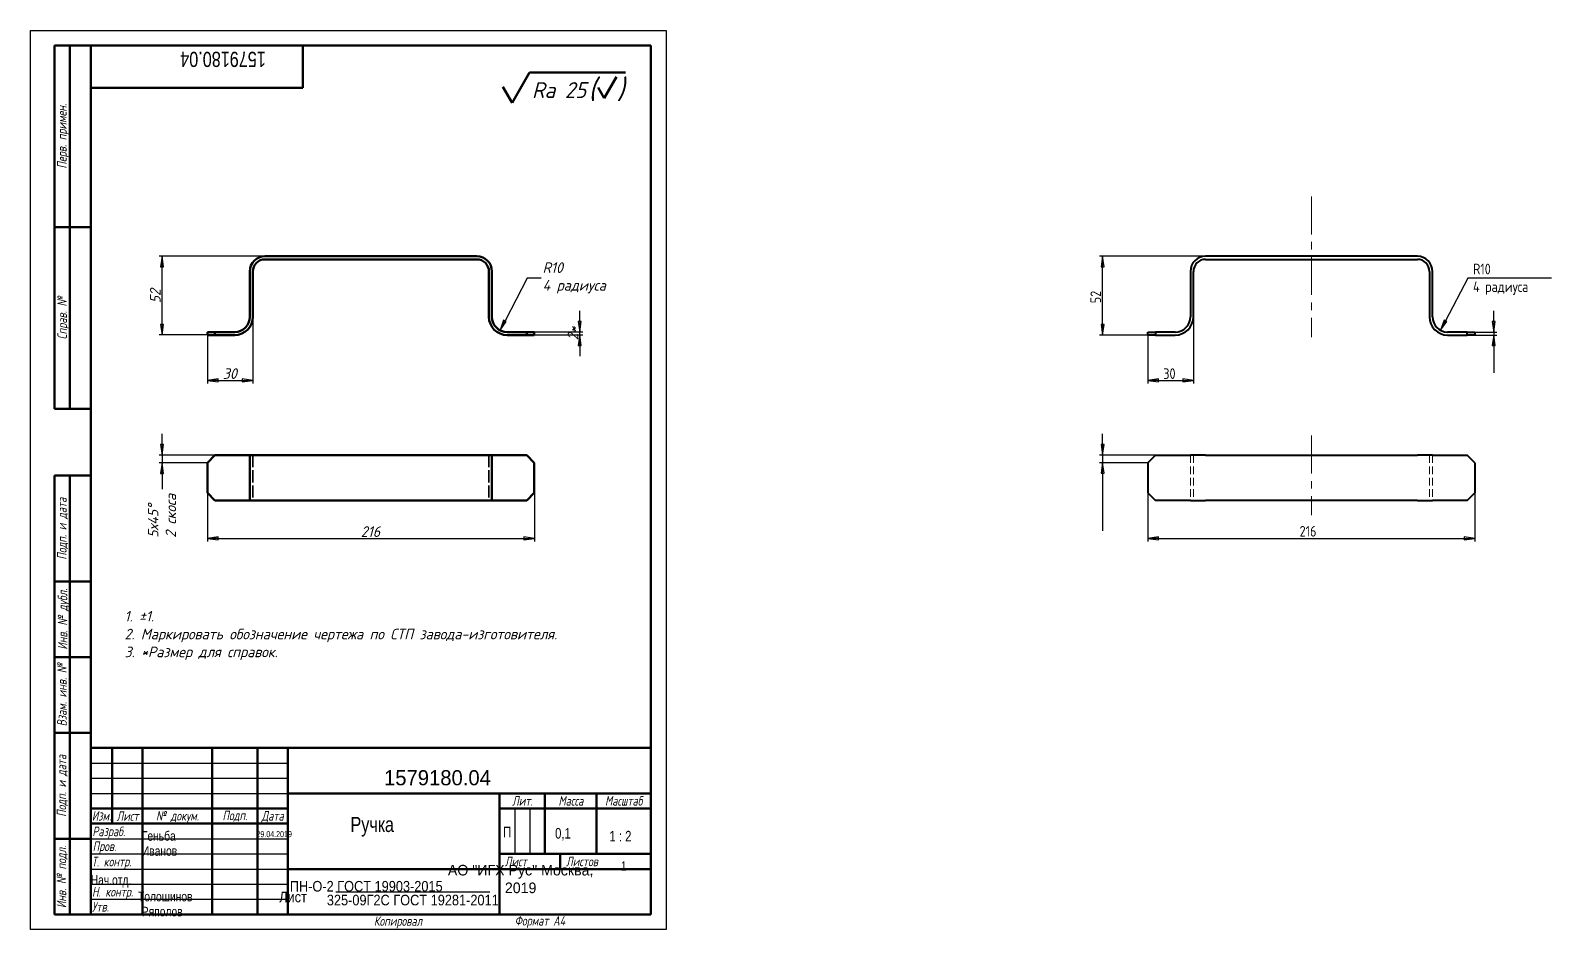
# Model space of a CAD drawing. Header units: millimetres. Extents: x 0 to 1005, y 0 to 594.
import ezdxf
from ezdxf.enums import TextEntityAlignment as Align

# ---------------------------------------------------------------- set-up
doc = ezdxf.new("R2018")
doc.units = ezdxf.units.MM
doc.header["$LTSCALE"] = 2
for name, pattern in [('CENTER', [2, 1.25, -0.25, 0.25, -0.25]), ('DASHED', [0.2067, 0.1654, -0.0413]), ('HIDDEN', [0.375, 0.25, -0.125])]:
    doc.linetypes.add(name, pattern=pattern)
for name, color, linetype, lineweight in [('Cen', 5, 'CENTER', 18), ('Cont', 6, 'Continuous', 40), ('Hide', 2, 'HIDDEN', 18), ('Видимый контур (ГОСТ)', 7, 'Continuous', 50), ('Заголовок (ГОСТ)', 7, 'Continuous', 50), ('Кромка (ГОСТ)', 7, 'Continuous', 50), ('Невидимый контур (ГОСТ)', 7, 'DASHED', 35), ('Обозначение (ГОСТ)', 7, 'Continuous', 25), ('Размер (ГОСТ)', 7, 'Continuous', 25), ('Эскизная геометрия (ГОСТ)', 7, 'Continuous', 50)]:
    doc.layers.add(name, color=color, linetype=linetype, lineweight=lineweight)
doc.styles.add('Style1', font='romans.shx', dxfattribs={"width": 0.8})
doc.styles.add('Альтернативный текст (ГОСТ)', font='', dxfattribs={"width": 0.8})
doc.styles.add('Обычный текст (ГОСТ)', font='GOST Common Italic.ttf')
doc.styles.add('Стиль текста110', font='GOST Common Italic.ttf', dxfattribs={"width": 0.8})
doc.styles.add('Стиль текста112', font='GOST Common Italic.ttf', dxfattribs={"width": 0.8})
doc.styles.add('Стиль текста120', font='GOST Common Italic.ttf', dxfattribs={"width": 0.9})
doc.styles.add('Стиль текста137', font='GOST Common Italic.ttf', dxfattribs={"width": 0.7})
doc.styles.add('Стиль текста139', font='GOST Common Italic.ttf', dxfattribs={"width": 0.7})
doc.styles.add('Стиль текста70', font='GOST Common Italic.ttf')
doc.styles.add('Стиль текста81', font='GOST Common Italic.ttf', dxfattribs={"width": 0.8})
doc.styles.add('Стиль текста87', font='GOST Common Italic.ttf')
doc.styles.get('Альтернативный текст (ГОСТ)').set_extended_font_data('Arial', italic=True)
doc.dimstyles.new('Обычный (ГОСТ)', dxfattribs={"dimscale": 2, "dimtxt": 3.5, "dimasz": 3.5, "dimexe": 1, "dimexo": 0, "dimgap": 0.5, "dimtad": 1, "dimrnd": 1e-08, "dimtxsty": 'Обычный текст (ГОСТ)', "dimblk": 'Filled-1', "dimcen": 0.09, "dimdle": 15, "dimclrd": 256, "dimclre": 256, "dimclrt": 256, "dimazin": 2, "dimtfac": 0.714286, "dimtdec": 3, "dimtmove": 0, "dimatfit": 3, "dimfxl": 1, "dimtolj": 1, "dimlwd": 25, "dimlwe": 25, "dimarcsym": 0})

# ---------------------------------------------------------------- blocks, each defined once
blk = doc.blocks.new('ГОСТ - Доп. графы 1')
at = {"layer": 'Эскизная геометрия (ГОСТ)'}
for p, q in [((-12, 0), (-12, 145)), ((-12, 145), (0, 145)), ((-7, 145), (-7, 0)), ((-12, 110), (-7, 110)), ((-7, 110), (0, 110)), ((-12, 85), (-7, 85)), ((-7, 85), (0, 85)), ((-12, 60), (-7, 60)), ((-7, 60), (0, 60)), ((-12, 25), (-7, 25)), ((-7, 25), (0, 25)), ((0, 0), (-12, 0))]:
    blk.add_line(p, q, dxfattribs=at)
at = {"layer": 'Обозначение (ГОСТ)', "char_height": 3.17, "attachment_point": 5, "rotation": 90, "style": 'Альтернативный текст (ГОСТ)'}
for s, insert, width in [('\\fGOST Common|b0|i1;\\H3.1700;Подп. и дата', (-9.37, 127.41), 34.7679), ('\\fGOST Common|b0|i1;\\H3.1700;Инв. № дубл.', (-8.95, 97.55), 24.8438), ('\\fGOST Common|b0|i1;\\H3.1700;Взам. инв. №', (-9.58, 72.53), 24.8669), ('\\fGOST Common|b0|i1;\\H3.1700;Подп. и дата', (-9.5, 42.47), 35.1486), ('\\fGOST Common|b0|i1;\\H3.1700;Инв. № подл.', (-9.5, 12.41), 24.9618)]:
    blk.add_mtext(s, dxfattribs=dict(at, insert=insert, width=width))
at = {"layer": 'Обозначение (ГОСТ)', "style": 'Стиль текста112', "width": 0.8}
for tag, p in [('Подп._и_дата_2', (-1.95, 127.51)), ('Инв._номер_дубликата', (-1.82, 97.47)), ('Взамен_инв._номера', (-1.87, 72.53)), ('Подп._и_дата_1', (-1.84, 42.35)), ('ИНВЕНТАРНЫЙ_НОМЕР', (-1.74, 12.68))]:
    blk.add_attdef(tag, text='', height=3.17, rotation=90, dxfattribs=at).set_placement(p, align=Align.MIDDLE_CENTER)
blk = doc.blocks.new('ГОСТ - Доп. графы 2')
at = {"layer": 'Эскизная геометрия (ГОСТ)'}
for p, q in [((-12, 0), (-12, 120)), ((-12, 120), (0, 120)), ((-7, 0), (-7, 120)), ((-12, 60), (0, 60)), ((0, 0), (-12, 0))]:
    blk.add_line(p, q, dxfattribs=at)
at = {"layer": 'Обозначение (ГОСТ)', "char_height": 3.17, "attachment_point": 5, "rotation": 90, "style": 'Альтернативный текст (ГОСТ)'}
for s, insert, width in [('\\fGOST Common|b0|i1;\\H3.1700;Перв. примен.', (-9.19, 90.05), 60.0143), ('\\fGOST Common|b0|i1;\\H3.1700;Справ. №', (-9.1, 30), 59.9357)]:
    blk.add_mtext(s, dxfattribs=dict(at, insert=insert, width=width))
at = {"layer": 'Обозначение (ГОСТ)', "style": 'Стиль текста112', "width": 0.8}
for tag, p in [('Первичная_применяемость', (-2.07, 90.03)), ('Справочный_номер', (-1.97, 30.02))]:
    blk.add_attdef(tag, text='', height=3.17, rotation=90, dxfattribs=at).set_placement(p, align=Align.MIDDLE_CENTER)
blk = doc.blocks.new('ГОСТ - Доп. графы 3')
at = {"layer": 'Эскизная геометрия (ГОСТ)'}
for p, q in [((0, 0), (70, 0)), ((70, 0), (70, -14)), ((70, -14), (0, -14))]:
    blk.add_line(p, q, dxfattribs=at)
at = {"layer": 'Обозначение (ГОСТ)', "style": 'Стиль текста110', "width": 0.8}
blk.add_attdef('ОБОЗНАЧЕНИЕ', text='', height=5, rotation=180, dxfattribs=at).set_placement((43.62, -4.53), align=Align.MIDDLE_CENTER)
blk = doc.blocks.new('Основные надписи ГОСТ - Форма 1')
at = {"layer": 'Заголовок (ГОСТ)'}
for p, q in [((0, 55), (185, 55)), ((0, 0), (0, 55)), ((0, 0), (0, 55)), ((7, 55), (7, 30)), ((17, 55), (17, 0)), ((40, 55), (40, 0)), ((55, 55), (55, 0)), ((65, 55), (65, 0)), ((185, 0), (185, 55)), ((65, 40), (185, 40)), ((135, 40), (135, 0)), ((150, 40), (150, 20)), ((167, 40), (167, 20)), ((0, 35), (65, 35)), ((135, 35), (185, 35)), ((0, 30), (65, 30)), ((135, 20), (185, 20)), ((155, 20), (155, 15)), ((65, 15), (185, 15)), ((185, 0), (0, 0))]:
    blk.add_line(p, q, dxfattribs=at)
at = {"layer": 'Заголовок (ГОСТ)', "linetype": 'Continuous', "lineweight": 25}
for p, q in [((0, 50), (65, 50)), ((0, 45), (65, 45)), ((0, 40), (65, 40)), ((140, 35), (140, 20)), ((145, 35), (145, 20)), ((0, 25), (65, 25)), ((0, 20), (65, 20)), ((0, 15), (65, 15)), ((0, 10), (65, 10)), ((0, 5), (65, 5))]:
    blk.add_line(p, q, dxfattribs=at)
at = {"layer": 'Заголовок (ГОСТ)', "lineweight": 30}
blk.add_line((80.88, 7.5), (131.76, 7.5), dxfattribs=at)
at = {"layer": 'Заголовок (ГОСТ)', "char_height": 3.17, "style": 'Альтернативный текст (ГОСТ)'}
for s, insert, width, attachment_point in [('\\fGOST Common|b0|i1;\\H3.1700;Лит.', (142.52, 37.49), 14.9766, 5), ('\\fGOST Common|b0|i1;\\H3.1700;Масса', (158.55, 37.51), 16.9878, 5), ('\\fGOST Common|b0|i1;\\H3.1700;Масштаб', (176.02, 37.53), 17.8316, 5), ('\\fGOST Common|b0|i1;\\H3.1700;Изм.', (3.5, 32.56), 6.9635, 5), ('\\fGOST Common|b0|i1;\\H3.1700;Лист', (12.1, 32.5), 10.0029, 5), ('\\A0;\\fGOST Common|b0|i1;\\H3.1700;№ докум.', (28.58, 32.16), 22.9069, 5), ('\\fGOST Common|b0|i1;\\H3.1700;Подп.', (47.56, 32.45), 14.879, 5), ('\\fGOST Common|b0|i1;\\H3.1700;Дата', (60.02, 32.24), 9.9614, 5), ('\\fGOST Common|b0|i1;\\H3.1700;Разраб.', (0.47, 27), 16.9971, 4), ('\\fGOST Common|b0|i1;\\H3.1700;Пров.', (0.56, 22.08), 17.0192, 4), ('\\A0;\\fGOST Common|b0|i1;\\H3.1700;Т. контр.', (0.23, 17.01), 16.9554, 4), ('\\fGOST Common|b0|i1;\\H3.1700;Лист', (140.37, 17.5), 10.5071, 5), ('\\A1;', (150.6, 17.54), 8.8313, 5), ('\\fGOST Common|b0|i1;\\H3.1700;Листов', (162.21, 17.5), 14.3668, 5), ('\\fGOST Common|b0|i1;\\H3.1700;Н. контр.', (0.36, 7.05), 16.9999, 4), ('\\fGOST Common|b0|i1;\\H3.1700;Утв.', (0.34, 2.52), 17.0083, 4), ('\\fGOST Common|b0|i1;\\H3.1700;Копировал', (93.48, -0.59), 19.7871, 1)]:
    blk.add_mtext(s, dxfattribs=dict(at, insert=insert, width=width, attachment_point=attachment_point))
at = {"layer": 'Заголовок (ГОСТ)'}
for tag, height, style, width, p in [('Изм1', 2.89, 'Стиль текста137', 0.7, (3.51, 51.07)), ('Лист1', 2.89, 'Стиль текста137', 0.7, (12.03, 51.07)), ('Докум1', 2.89, 'Стиль текста137', 0.7, (28.54, 51.04)), ('Изм2', 2.89, 'Стиль текста137', 0.7, (3.5, 46.08)), ('Лист2', 2.89, 'Стиль текста137', 0.7, (12.01, 46.06)), ('Докум2', 2.89, 'Стиль текста137', 0.7, (28.53, 46.05)), ('Изм3', 2.89, 'Стиль текста137', 0.7, (3.5, 41.05)), ('Лист3', 2.89, 'Стиль текста137', 0.7, (12.01, 41.06)), ('Докум3', 2.89, 'Стиль текста137', 0.7, (28.51, 41.03)), ('Изм4', 2.89, 'Стиль текста137', 0.7, (3.51, 36.06)), ('Лист4', 2.89, 'Стиль текста137', 0.7, (12, 36.08)), ('Докум4', 2.89, 'Стиль текста137', 0.7, (28.51, 36.07)), ('ЗАГОЛОВОК', 5, 'Стиль текста110', 0.8, (92.91, 28.98)), ('Литера2', 3.5, 'Стиль текста81', 0.8, (142.51, 25.47)), ('Литера', 3.5, 'Стиль текста81', 0.8, (137.52, 27.25)), ('Литера3', 3.5, 'Стиль текста81', 0.8, (147.52, 25.46)), ('Масса', 3.5, 'Стиль текста81', 0.8, (155.93, 26.48)), ('Масштаб', 3.5, 'Стиль текста81', 0.8, (174.92, 25.86)), ('Тип_документа', 3.17, 'Стиль текста112', 0.8, (100.08, 15.97)), ('Листов', 3.17, 'Стиль текста112', 0.8, (176.02, 15.99))]:
    blk.add_attdef(tag, text='', height=height, dxfattribs=dict(at, style=style, width=width)).set_placement(p, align=Align.MIDDLE_CENTER)
for tag, height, style, width, p in [('Подп1', 2.89, 'Стиль текста137', 0.7, (40.01, 51.07)), ('Дата1', 2, 'Стиль текста139', 0.7, (55.01, 51.51)), ('Подп2', 2.89, 'Стиль текста137', 0.7, (40.01, 46.06)), ('Дата2', 2, 'Стиль текста139', 0.7, (55.01, 46.49)), ('Подп3', 2.89, 'Стиль текста137', 0.7, (40.01, 41.07)), ('Дата3', 2, 'Стиль текста139', 0.7, (55.02, 41.52)), ('Подп4', 2.89, 'Стиль текста137', 0.7, (40.01, 36.06)), ('Дата4', 2, 'Стиль текста139', 0.7, (55.02, 36.51)), ('АВТОР', 3.17, 'Стиль текста112', 0.8, (16.81, 25.9)), ('Разработал_Подп.', 2.89, 'Стиль текста137', 0.7, (40.05, 26.07)), ('ДАТА_СОЗДАНИЯ', 2, 'Стиль текста139', 0.7, (54.68, 26.51)), ('ПРОВЕРИЛ', 3.17, 'Стиль текста112', 0.8, (16.81, 20.94)), ('Проверил_Подп.', 2.89, 'Стиль текста137', 0.7, (40.05, 21.08)), ('ДАТА_ПРОВЕРКИ', 2, 'Стиль текста139', 0.7, (55.02, 21.51)), ('ТЕХНОЛОГ', 3.17, 'Стиль текста112', 0.8, (17.33, 15.96)), ('Технолог_Подп.', 2.89, 'Стиль текста137', 0.7, (40.05, 16.07)), ('Технолог_Дата', 2, 'Стиль текста139', 0.7, (55.01, 16.5)), ('Должность_руководителя', 3.17, 'Стиль текста112', 0.8, (-0.08, 10.93)), ('НАЧ._ОТДЕЛА', 3.17, 'Стиль текста112', 0.8, (17.46, 10.86)), ('Руководитель_Подп.', 2.89, 'Стиль текста137', 0.7, (40.01, 11.06)), ('Руководитель_Дата', 2, 'Стиль текста139', 0.7, (55.01, 11.51)), ('НОРМОКОНТРОЛЬ', 3.17, 'Стиль текста112', 0.8, (15.55, 5.9)), ('Нормоконтроль_Подп.', 2.89, 'Стиль текста137', 0.7, (40.05, 6.07)), ('ДАТА_НОРМОКОНТРОЛЯ', 2, 'Стиль текста139', 0.7, (55.02, 6.51)), ('УТВЕРДИЛ', 3.17, 'Стиль текста112', 0.8, (16.8, 0.92)), ('Утвердил_Подп.', 2.89, 'Стиль текста137', 0.7, (40.05, 1.06)), ('ДАТА_УТВЕРЖДЕНИЯ', 2, 'Стиль текста139', 0.7, (55.01, 1.5))]:
    blk.add_attdef(tag, text='', height=height, dxfattribs=dict(at, style=style, width=width)).set_placement(p, align=Align.MIDDLE_LEFT)
for tag, height, style, p in [('ОБОЗНАЧЕНИЕ', 5, 'Стиль текста87', (114.47, 45.12)), ('ОРГАНИЗАЦИЯ', 3.5, 'Стиль текста70', (141.96, 11.68))]:
    blk.add_attdef(tag, text='', height=height, dxfattribs=dict(at, style=style)).set_placement(p, align=Align.MIDDLE_CENTER)
at = {"layer": 'Заголовок (ГОСТ)', "style": 'Стиль текста120', "width": 0.9}
blk.add_attdef('Материал_Наим.', text='', height=3.5, dxfattribs=at).set_placement((90.94, 7.51), align=Align.BOTTOM_CENTER)
blk.add_attdef('Материал_Класс', text='', height=3.5, dxfattribs=at).set_placement((71.34, 5.75), align=Align.MIDDLE_RIGHT)
blk.add_attdef('Материал_ГОСТ', text='', height=3.5, dxfattribs=at).set_placement((106.32, 6.5), align=Align.TOP_CENTER)
blk = doc.blocks.new('Рамки ГОСТ_ граница 297x210')
at = {"layer": 'Кромка (ГОСТ)', "lineweight": 25}
for p, q in [((0, 0), (0, 297)), ((0, 297), (210, 297)), ((210, 297), (210, 0)), ((210, 0), (0, 0))]:
    blk.add_line(p, q, dxfattribs=at)
at = {"layer": 'Кромка (ГОСТ)'}
for p, q in [((205, 292), (20, 292)), ((20, 292), (20, 5)), ((205, 5), (205, 292)), ((20, 5), (205, 5))]:
    blk.add_line(p, q, dxfattribs=at)
at = {"layer": 'Кромка (ГОСТ)', "insert": (160, 4.5), "char_height": 3.17, "attachment_point": 1, "style": 'Альтернативный текст (ГОСТ)'}
blk.add_mtext('\\A1;\\fGOST Common|b0|i1;\\H3.1700;Формат A4', dxfattribs=at)
blk = doc.blocks.new('Filled-1')
at = {"color": 0}
for p, q in [((0, 0), (-1, 0.14)), ((-1, 0.14), (-1, -0.14)), ((-1, 0), (0, 0)), ((-1, -0.14), (0, 0))]:
    blk.add_line(p, q, dxfattribs=at)
at = {"color": 0, "flags": 128}
blk.add_lwpolyline([(-1, -0.14), (0, 0), (-1, 0.14), (-1, -0.14)], dxfattribs=at)
at = {"color": 0}
blk.add_solid([(-1, -0.14), (0, 0), (-1, 0.14), (-1, -0.14)], dxfattribs=at)
blk = doc.blocks.new('*D9')
at = {"layer": 'Defpoints', "color": 0, "linetype": 'Continuous', "transparency": 16777216}
for p in [(117, 288.4), (333, 288.4), (333, 258.4)]:
    blk.add_point(p, dxfattribs=at)
at = {"layer": 'Размер (ГОСТ)', "linetype": 'Continuous', "lineweight": 25, "transparency": 16777216}
for p, q in [((117, 288.4), (117, 256.4)), ((333, 288.4), (333, 256.4)), ((124, 258.4), (326, 258.4))]:
    blk.add_line(p, q, dxfattribs=at)
at = {"layer": 'Размер (ГОСТ)', "linetype": 'Continuous', "lineweight": 25, "transparency": 16777216, "xscale": 7, "yscale": 7, "zscale": 7, "rotation": 180}
blk.add_blockref('Filled-1', (117, 258.4), dxfattribs=at)
at = {"layer": 'Размер (ГОСТ)', "linetype": 'Continuous', "lineweight": 25, "transparency": 16777216, "xscale": 7, "yscale": 7, "zscale": 7}
blk.add_blockref('Filled-1', (333, 258.4), dxfattribs=at)
at = {"layer": 'Размер (ГОСТ)', "linetype": 'Continuous', "lineweight": 25, "transparency": 16777216, "insert": (218.3, 266.4), "char_height": 7, "attachment_point": 1, "style": 'Обычный текст (ГОСТ)'}
blk.add_mtext('\\A1;216', dxfattribs=at)
blk = doc.blocks.new('*D10')
at = {"layer": 'Defpoints', "color": 0, "linetype": 'Continuous', "transparency": 16777216}
for p in [(87, 444.8), (155, 444.8), (117, 392.8)]:
    blk.add_point(p, dxfattribs=at)
at = {"layer": 'Размер (ГОСТ)', "linetype": 'Continuous', "lineweight": 25, "transparency": 16777216}
for p, q in [((155, 444.8), (85, 444.8)), ((87, 399.8), (87, 437.8)), ((117, 392.8), (85, 392.8))]:
    blk.add_line(p, q, dxfattribs=at)
at = {"layer": 'Размер (ГОСТ)', "linetype": 'Continuous', "lineweight": 25, "transparency": 16777216, "xscale": 7, "yscale": 7, "zscale": 7}
for p, rotation in [((87, 444.8), 90), ((87, 392.8), 270)]:
    blk.add_blockref('Filled-1', p, dxfattribs=dict(at, rotation=rotation))
at = {"layer": 'Размер (ГОСТ)', "linetype": 'Continuous', "lineweight": 25, "transparency": 16777216, "insert": (79, 413.7), "char_height": 7, "attachment_point": 1, "rotation": 90, "style": 'Обычный текст (ГОСТ)'}
blk.add_mtext('\\A1;52', dxfattribs=at)
blk = doc.blocks.new('*D11')
at = {"layer": 'Defpoints', "color": 0, "linetype": 'Continuous', "transparency": 16777216}
for p in [(333, 394.8), (333, 392.8), (363, 394.8)]:
    blk.add_point(p, dxfattribs=at)
at = {"layer": 'Размер (ГОСТ)', "linetype": 'Continuous', "lineweight": 25, "transparency": 16777216}
for p, q in [((363, 401.8), (363, 408.8)), ((333, 394.8), (365, 394.8)), ((333, 392.8), (365, 392.8)), ((363, 392.8), (363, 394.8)), ((363, 385.8), (363, 378.8))]:
    blk.add_line(p, q, dxfattribs=at)
at = {"layer": 'Размер (ГОСТ)', "linetype": 'Continuous', "lineweight": 25, "transparency": 16777216, "xscale": 7, "yscale": 7, "zscale": 7}
for p, rotation in [((363, 394.8), 270), ((363, 392.8), 90)]:
    blk.add_blockref('Filled-1', p, dxfattribs=dict(at, rotation=rotation))
at = {"layer": 'Размер (ГОСТ)', "linetype": 'Continuous', "lineweight": 25, "transparency": 16777216, "insert": (355, 389.3), "char_height": 7, "attachment_point": 1, "rotation": 90, "style": 'Обычный текст (ГОСТ)'}
blk.add_mtext('\\A1;\\fGOST Common|b0|i1;\\H7.0000;2*', dxfattribs=at)
blk = doc.blocks.new('*D12')
at = {"layer": 'Defpoints', "color": 0, "linetype": 'Continuous', "transparency": 16777216}
for p in [(87, 313.4), (122, 313.4), (117, 308.4)]:
    blk.add_point(p, dxfattribs=at)
at = {"layer": 'Размер (ГОСТ)', "linetype": 'Continuous', "lineweight": 25, "transparency": 16777216}
for p, q in [((87, 320.4), (87, 327.4)), ((122, 313.4), (85, 313.4)), ((87, 313.4), (87, 308.4)), ((117, 308.4), (85, 308.4)), ((87, 301.4), (87, 290.9))]:
    blk.add_line(p, q, dxfattribs=at)
at = {"layer": 'Размер (ГОСТ)', "linetype": 'Continuous', "lineweight": 25, "transparency": 16777216, "xscale": 7, "yscale": 7, "zscale": 7}
for p, rotation in [((87, 313.4), 270), ((87, 308.4), 90)]:
    blk.add_blockref('Filled-1', p, dxfattribs=dict(at, rotation=rotation))
at = {"layer": 'Размер (ГОСТ)', "linetype": 'Continuous', "lineweight": 25, "transparency": 16777216, "insert": (77.6, 258.8), "char_height": 7, "attachment_point": 1, "rotation": 90, "style": 'Обычный текст (ГОСТ)'}
blk.add_mtext('\\A1;\\fGOST Common|b0|i1;\\H7.0000;5х45°\\P\\fGOST Common|b0|i1;\\H7.0000;2 скоса', dxfattribs=at)
blk = doc.blocks.new('*D13')
at = {"layer": 'Defpoints', "color": 0, "linetype": 'Continuous', "transparency": 16777216}
for p in [(147, 404.8), (117, 392.8), (147, 362.8)]:
    blk.add_point(p, dxfattribs=at)
at = {"layer": 'Размер (ГОСТ)', "linetype": 'Continuous', "lineweight": 25, "transparency": 16777216}
for p, q in [((147, 404.8), (147, 360.8)), ((117, 392.8), (117, 360.8)), ((124, 362.8), (140, 362.8))]:
    blk.add_line(p, q, dxfattribs=at)
at = {"layer": 'Размер (ГОСТ)', "linetype": 'Continuous', "lineweight": 25, "transparency": 16777216, "xscale": 7, "yscale": 7, "zscale": 7, "rotation": 180}
blk.add_blockref('Filled-1', (117, 362.8), dxfattribs=at)
at = {"layer": 'Размер (ГОСТ)', "linetype": 'Continuous', "lineweight": 25, "transparency": 16777216, "xscale": 7, "yscale": 7, "zscale": 7}
blk.add_blockref('Filled-1', (147, 362.8), dxfattribs=at)
at = {"layer": 'Размер (ГОСТ)', "linetype": 'Continuous', "lineweight": 25, "transparency": 16777216, "insert": (127.1, 370.8), "char_height": 7, "attachment_point": 1, "style": 'Обычный текст (ГОСТ)'}
blk.add_mtext('\\A1;30', dxfattribs=at)
blk = doc.blocks.new('*D14')
at = {"layer": 'Defpoints', "color": 0, "linetype": 'Continuous', "transparency": 16777216}
for p in [(315, 404.8), (310.3, 395.9)]:
    blk.add_point(p, dxfattribs=at)
at = {"layer": 'Размер (ГОСТ)', "linetype": 'Continuous', "lineweight": 25, "transparency": 16777216}
for p, q in [((328.3, 430.4), (313.6, 402.1)), ((337.4, 430.4), (328.3, 430.4))]:
    blk.add_line(p, q, dxfattribs=at)
at = {"layer": 'Размер (ГОСТ)', "linetype": 'Continuous', "lineweight": 25, "transparency": 16777216, "xscale": 7, "yscale": 7, "zscale": 7, "rotation": 242.4340667109606}
blk.add_blockref('Filled-1', (310.3, 395.9), dxfattribs=at)
at = {"layer": 'Размер (ГОСТ)', "linetype": 'Continuous', "lineweight": 25, "transparency": 16777216, "insert": (338.4, 440.8), "char_height": 7, "attachment_point": 1, "style": 'Обычный текст (ГОСТ)'}
blk.add_mtext('\\A1;\\fGOST Common|b0|i1;\\H7.0000;R10\\P\\fGOST Common|b0|i1;\\H7.0000;4 радиуса', dxfattribs=at)
blk = doc.blocks.new('Неуказанная шероховатость_1')
at = {"layer": 'Эскизная геометрия (ГОСТ)', "lineweight": 50}
for p, q in [((-8.737, -3.6), (-7.64, -1.7)), ((-7.64, -1.7), (-1.6, -1.7)), ((-9.314, -2.6), (-8.737, -3.6)), ((-3.324, -2.633), (-2.939, -3.3)), ((-2.939, -3.3), (-2.169, -1.967))]:
    blk.add_line(p, q, dxfattribs=at)
at = {"layer": 'Обозначение (ГОСТ)', "attachment_point": 7, "style": 'Обычный текст (ГОСТ)'}
for s, insert, char_height in [('\\A1;\\fGOST Common|b0|i1;\\H1.0000;Ra 25', (-7.486, -3.3), 1), ('\\A1;\\fGOST Common|b0|i1;\\H1.3000;(', (-3.939, -3.5), 1.3), ('\\A1;\\fGOST Common|b0|i1;\\H1.3000;)', (-2.139, -3.5), 1.3)]:
    blk.add_mtext(s, dxfattribs=dict(at, insert=insert, char_height=char_height))

msp = doc.modelspace()

# ---------------------------------------------------------------- linework, layer by layer
at = {"layer": 'Cen', "ltscale": 10}
for p, q in [((846.427, 484.241), (846.427, 391.389)), ((846.427, 326.335), (846.427, 273.759))]:
    msp.add_line(p, q, dxfattribs=at)
at = {"layer": 'Cont'}
for p, q in [((916.427, 444.767), (776.427, 444.767)), ((776.427, 442.767), (916.427, 442.767)), ((766.427, 434.767), (766.427, 404.767)), ((768.427, 404.767), (768.427, 434.767)), ((924.427, 434.767), (924.427, 404.767)), ((926.427, 404.767), (926.427, 434.767)), ((738.427, 394.767), (743.427, 394.767)), ((738.427, 392.767), (738.427, 394.767)), ((743.427, 392.767), (738.427, 392.767)), ((743.427, 394.767), (743.427, 392.767)), ((756.427, 394.767), (743.427, 394.767)), ((743.427, 392.767), (756.427, 392.767)), ((949.427, 394.767), (936.427, 394.767)), ((936.427, 392.767), (949.427, 392.767)), ((949.427, 394.767), (954.427, 394.767)), ((949.427, 392.767), (949.427, 394.767)), ((954.427, 392.767), (949.427, 392.767)), ((954.427, 394.767), (954.427, 392.767)), ((743.427, 313.424), (738.427, 308.424)), ((743.427, 313.424), (756.427, 313.424)), ((756.427, 313.424), (766.427, 313.424)), ((776.427, 313.424), (766.427, 313.424)), ((776.427, 313.424), (916.427, 313.424)), ((926.427, 313.424), (916.427, 313.424)), ((926.427, 313.424), (936.427, 313.424)), ((936.427, 313.424), (949.427, 313.424)), ((954.427, 308.424), (949.427, 313.424)), ((738.427, 308.424), (738.427, 288.424)), ((954.427, 308.424), (954.427, 288.424)), ((738.427, 288.424), (743.427, 283.424)), ((756.427, 283.424), (743.427, 283.424)), ((766.427, 283.424), (756.427, 283.424)), ((766.427, 283.424), (776.427, 283.424)), ((916.427, 283.424), (776.427, 283.424)), ((916.427, 283.424), (926.427, 283.424)), ((936.427, 283.424), (926.427, 283.424)), ((949.427, 283.424), (936.427, 283.424)), ((949.427, 283.424), (954.427, 288.424))]:
    msp.add_line(p, q, dxfattribs=at)
for centre, radius, start, end in [((776.427, 434.767), 10, 90, 180), ((776.427, 434.767), 8, 90, 180), ((916.427, 434.767), 10, 0, 90), ((916.427, 434.767), 8, 0, 90), ((756.427, 404.767), 10, 270, 0), ((756.427, 404.767), 12, 270, 0), ((936.427, 404.767), 12, 180, 270), ((936.427, 404.767), 10, 180, 270)]:
    msp.add_arc(centre, radius, start, end, dxfattribs=at)
at = {"layer": 'Hide', "ltscale": 10}
for p, q in [((766.427, 313.424), (766.427, 283.424)), ((768.427, 313.424), (768.427, 283.424)), ((924.427, 313.424), (924.427, 283.424)), ((926.427, 313.424), (926.427, 283.424))]:
    msp.add_line(p, q, dxfattribs=at)
at = {"layer": 'Видимый контур (ГОСТ)'}
for p, q in [((294.954, 444.767), (154.954, 444.767)), ((154.954, 442.767), (294.954, 442.767)), ((144.954, 434.767), (144.954, 404.767)), ((146.954, 404.767), (146.954, 434.767)), ((302.954, 434.767), (302.954, 404.767)), ((304.954, 404.767), (304.954, 434.767)), ((116.954, 394.767), (121.954, 394.767)), ((116.954, 392.767), (116.954, 394.767)), ((121.954, 392.767), (116.954, 392.767)), ((121.954, 394.767), (121.954, 392.767)), ((134.954, 394.767), (121.954, 394.767)), ((121.954, 392.767), (134.954, 392.767)), ((327.954, 394.767), (314.954, 394.767)), ((314.954, 392.767), (327.954, 392.767)), ((327.954, 394.767), (332.954, 394.767)), ((327.954, 392.767), (327.954, 394.767)), ((332.954, 392.767), (327.954, 392.767)), ((332.954, 394.767), (332.954, 392.767)), ((121.954, 313.424), (116.954, 308.424)), ((121.954, 313.424), (134.954, 313.424)), ((134.954, 313.424), (144.954, 313.424)), ((154.954, 313.424), (144.954, 313.424)), ((144.954, 313.424), (144.954, 283.424)), ((154.954, 313.424), (294.954, 313.424)), ((304.954, 313.424), (294.954, 313.424)), ((304.954, 313.424), (314.954, 313.424)), ((304.954, 313.424), (304.954, 283.424)), ((314.954, 313.424), (327.954, 313.424)), ((332.954, 308.424), (327.954, 313.424)), ((116.954, 308.424), (116.954, 288.424)), ((332.954, 308.424), (332.954, 288.424)), ((116.954, 288.424), (121.954, 283.424)), ((134.954, 283.424), (121.954, 283.424)), ((144.954, 283.424), (134.954, 283.424)), ((144.954, 283.424), (154.954, 283.424)), ((294.954, 283.424), (154.954, 283.424)), ((294.954, 283.424), (304.954, 283.424)), ((314.954, 283.424), (304.954, 283.424)), ((327.954, 283.424), (314.954, 283.424)), ((327.954, 283.424), (332.954, 288.424))]:
    msp.add_line(p, q, dxfattribs=at)
for centre, radius, start, end in [((154.954, 434.767), 10, 90, 180), ((154.954, 434.767), 8, 90, 180), ((294.954, 434.767), 10, 0, 90), ((294.954, 434.767), 8, 0, 90), ((134.954, 404.767), 10, 270, 0), ((134.954, 404.767), 12, 270, 0), ((314.954, 404.767), 12, 180, 270), ((314.954, 404.767), 10, 180, 270)]:
    msp.add_arc(centre, radius, start, end, dxfattribs=at)
at = {"layer": 'Невидимый контур (ГОСТ)', "ltscale": 24.189648}
for p, q in [((146.954, 313.424), (146.954, 283.424)), ((302.954, 313.424), (302.954, 283.424))]:
    msp.add_line(p, q, dxfattribs=at)
at = {"layer": 'Размер (ГОСТ)', "linetype": 'Continuous', "lineweight": 25}
for p, q in [((776.427, 444.767), (706.427, 444.767)), ((708.427, 399.767), (708.427, 437.767)), ((949.808, 430.4), (935.039, 402.108)), ((1005.095, 430.4), (949.808, 430.4)), ((768.427, 404.767), (768.427, 360.767)), ((966.861, 401.767), (966.861, 408.767)), ((738.427, 392.767), (706.427, 392.767)), ((738.427, 392.767), (738.427, 360.767)), ((954.427, 394.767), (968.861, 394.767)), ((954.427, 392.767), (968.861, 392.767)), ((966.861, 394.767), (966.861, 392.767)), ((966.861, 385.767), (966.861, 367.763)), ((745.427, 362.767), (761.427, 362.767)), ((708.427, 320.424), (708.427, 327.424)), ((743.427, 313.424), (706.427, 313.424)), ((708.427, 313.424), (708.427, 308.424)), ((738.427, 308.424), (706.427, 308.424)), ((708.427, 301.424), (708.427, 263.452)), ((738.427, 288.424), (738.427, 256.424)), ((954.427, 288.424), (954.427, 256.424)), ((745.427, 258.424), (947.427, 258.424))]:
    msp.add_line(p, q, dxfattribs=at)

# ---------------------------------------------------------------- block references
for name, p, xscale, yscale, zscale in [('Рамки ГОСТ_ граница 297x210', (0, 0), 2, 2, 2), ('ГОСТ - Доп. графы 2', (40, 344), 2, 2, 2), ('Неуказанная шероховатость_1', (410, 584), 10.499999821186066, 10.499999821186066, 10.499999821186066), ('ГОСТ - Доп. графы 1', (40, 10), 2, 2, 2)]:
    msp.add_blockref(name, p, dxfattribs=dict(xscale=xscale, yscale=yscale, zscale=zscale))
ref = msp.add_blockref('ГОСТ - Доп. графы 3', (40, 584), dxfattribs=dict(xscale=2, yscale=2, zscale=2))
lines = msp.add_mtext('\\W0.8000;1579180.04', dxfattribs={"layer": 'Обозначение (ГОСТ)', "insert": (127.247, 574.936), "char_height": 10, "width": 140.24968, "attachment_point": 5, "rotation": 180, "style": 'Стиль текста110'})
ref.add_attrib('ОБОЗНАЧЕНИЕ', '', (127.247, 574.936)).embed_mtext(lines)
ref = msp.add_blockref('Основные надписи ГОСТ - Форма 1', (40, 10), dxfattribs=dict(xscale=2, yscale=2, zscale=2))
lines = msp.add_mtext('\\W0.8000;Нач.отд.', dxfattribs={"layer": 'Заголовок (ГОСТ)', "insert": (39.844, 31.858), "char_height": 6.34, "width": 32.95192, "attachment_point": 4, "style": 'Стиль текста112'})
ref.add_attrib('Должность_руководителя', '', (39.844, 31.858)).embed_mtext(lines)
lines = msp.add_mtext('\\W0.8000;Геньба', dxfattribs={"layer": 'Заголовок (ГОСТ)', "insert": (73.624, 61.807), "char_height": 6.34, "width": 45.18524, "attachment_point": 4, "style": 'Стиль текста112'})
ref.add_attrib('АВТОР', '', (73.624, 61.807)).embed_mtext(lines)
lines = msp.add_mtext('\\W0.8000;Иванов', dxfattribs={"layer": 'Заголовок (ГОСТ)', "insert": (73.618, 51.882), "char_height": 6.34, "width": 45.10333, "attachment_point": 4, "style": 'Стиль текста112'})
ref.add_attrib('ПРОВЕРИЛ', '', (73.618, 51.882)).embed_mtext(lines)
lines = msp.add_mtext('\\W0.8000;Толошинов', dxfattribs={"layer": 'Заголовок (ГОСТ)', "insert": (71.106, 21.791), "char_height": 6.34, "width": 45.33804, "attachment_point": 4, "style": 'Стиль текста112'})
ref.add_attrib('НОРМОКОНТРОЛЬ', '', (71.106, 21.791)).embed_mtext(lines)
lines = msp.add_mtext('\\W0.8000;Ряполов', dxfattribs={"layer": 'Заголовок (ГОСТ)', "insert": (73.602, 11.843), "char_height": 6.34, "width": 45.22591, "attachment_point": 4, "style": 'Стиль текста112'})
ref.add_attrib('УТВЕРДИЛ', '', (73.602, 11.843)).embed_mtext(lines)
lines = msp.add_mtext('1579180.04', dxfattribs={"layer": 'Заголовок (ГОСТ)', "insert": (268.948, 100.247), "char_height": 10, "width": 239.68592, "attachment_point": 5, "style": 'Стиль текста87'})
ref.add_attrib('ОБОЗНАЧЕНИЕ', '', (268.948, 100.247)).embed_mtext(lines)
lines = msp.add_mtext('\\W0.8000;Ручка', dxfattribs={"layer": 'Заголовок (ГОСТ)', "insert": (225.823, 67.95), "char_height": 10, "width": 139.21856, "attachment_point": 5, "style": 'Стиль текста110'})
ref.add_attrib('ЗАГОЛОВОК', '', (225.823, 67.95)).embed_mtext(lines)
lines = msp.add_mtext('\\W0.9000;Лист', dxfattribs={"layer": 'Заголовок (ГОСТ)', "insert": (182.676, 21.5), "char_height": 7, "width": 134.51523, "attachment_point": 6, "style": 'Стиль текста120'})
ref.add_attrib('Материал_Класс', '', (182.676, 21.5)).embed_mtext(lines)
lines = msp.add_mtext('\\W0.9000;ПН-О-2 ГОСТ 19903-2015', dxfattribs={"layer": 'Заголовок (ГОСТ)', "insert": (221.884, 25.011), "char_height": 7, "width": 133.95083, "attachment_point": 8, "style": 'Стиль текста120'})
ref.add_attrib('Материал_Наим.', '', (221.884, 25.011)).embed_mtext(lines)
lines = msp.add_mtext('\\W0.9000;325-09Г2С ГОСТ 19281-2011', dxfattribs={"layer": 'Заголовок (ГОСТ)', "insert": (252.644, 23), "char_height": 7, "width": 133.5064, "attachment_point": 2, "style": 'Стиль текста120'})
ref.add_attrib('Материал_ГОСТ', '', (252.644, 23)).embed_mtext(lines)
lines = msp.add_mtext('\\W0.8000;П', dxfattribs={"layer": 'Заголовок (ГОСТ)', "insert": (315.041, 64.503), "char_height": 7, "width": 10.05767, "attachment_point": 5, "style": 'Стиль текста81'})
ref.add_attrib('Литера', '', (315.041, 64.503)).embed_mtext(lines)
lines = msp.add_mtext('\\W0.8000;0,1', dxfattribs={"layer": 'Заголовок (ГОСТ)', "insert": (351.867, 62.967), "char_height": 7, "width": 34.08709, "attachment_point": 5, "style": 'Стиль текста81'})
ref.add_attrib('Масса', '', (351.867, 62.967)).embed_mtext(lines)
lines = msp.add_mtext('\\W0.8000;1 : 2', dxfattribs={"layer": 'Заголовок (ГОСТ)', "insert": (389.837, 61.711), "char_height": 7, "width": 35.89511, "attachment_point": 5, "style": 'Стиль текста81'})
ref.add_attrib('Масштаб', '', (389.837, 61.711)).embed_mtext(lines)
lines = msp.add_mtext('\\W0.8000;1', dxfattribs={"layer": 'Заголовок (ГОСТ)', "insert": (392.049, 41.988), "char_height": 6.34, "width": 29.93063, "attachment_point": 5, "style": 'Стиль текста112'})
ref.add_attrib('Листов', '', (392.049, 41.988)).embed_mtext(lines)
lines = msp.add_mtext('АО "ИГХ Рус" Москва,\\P2019', dxfattribs={"layer": 'Заголовок (ГОСТ)', "insert": (323.924, 33.364), "char_height": 7, "width": 99.96637, "attachment_point": 5, "style": 'Стиль текста70'})
ref.add_attrib('ОРГАНИЗАЦИЯ', '', (323.924, 33.364)).embed_mtext(lines)
lines = msp.add_mtext('\\W0.7000;29.04.2019', dxfattribs={"layer": 'Заголовок (ГОСТ)', "insert": (149.351, 63.022), "char_height": 4, "width": 19.96082, "attachment_point": 4, "style": 'Стиль текста139'})
ref.add_attrib('ДАТА_СОЗДАНИЯ', '', (149.351, 63.022)).embed_mtext(lines)
for p, xscale, yscale, zscale, rotation in [((708.427, 444.767), 7, 7, 7, 90), ((931.799, 395.902), 7.000000000000001, 7.000000000000001, 7.000000000000001, 242.4340667109605), ((708.427, 392.767), 7, 7, 7, 270), ((966.861, 394.767), 7, 7, 7, 270), ((966.861, 392.767), 7, 7, 7, 90), ((738.427, 362.767), 7, 7, 7, 180), ((708.427, 313.424), 7, 7, 7, 270), ((708.427, 308.424), 7, 7, 7, 90), ((738.427, 258.424), 7, 7, 7, 180)]:
    msp.add_blockref('Filled-1', p, dxfattribs=dict(at, xscale=xscale, yscale=yscale, zscale=zscale, rotation=rotation))
at = {"layer": 'Размер (ГОСТ)', "linetype": 'Continuous', "lineweight": 25, "xscale": 7, "yscale": 7, "zscale": 7}
for p in [(768.427, 362.767), (954.427, 258.424)]:
    msp.add_blockref('Filled-1', p, dxfattribs=at)

# ---------------------------------------------------------------- texts
at = {"char_height": 7, "attachment_point": 1, "style": 'Style1'}
for s, insert in [('R10\\P4 радиуса', (953.196, 439.89)), ('216', (838.602, 266.622))]:
    msp.add_mtext_dynamic_manual_height_columns(s, width=107.73264, gutter_width=1, heights=[0], dxfattribs=dict(at, insert=insert))
at = {"layer": 'Обозначение (ГОСТ)', "insert": (62.185, 210.527), "char_height": 7, "width": 337.3393, "attachment_point": 1, "line_spacing_factor": 1.011285, "style": 'Обычный текст (ГОСТ)'}
msp.add_mtext('{\\fGOST Common|b0|i1;1. ±1.\\P\\fGOST Common|b0|i1;2. Маркировать обозначение чертежа по СТП завода-изготовителя.\\P\\fGOST Common|b0|i1;3. *Размер для справок.}', dxfattribs=at)
at = {"layer": 'Размер (ГОСТ)', "linetype": 'Continuous', "lineweight": 25, "insert": (700.427, 413.745), "char_height": 7, "attachment_point": 1, "rotation": 90, "style": 'Style1'}
msp.add_mtext('\\A1;52', dxfattribs=at)
at = {"layer": 'Размер (ГОСТ)', "linetype": 'Continuous', "lineweight": 25, "insert": (748.53, 370.767), "char_height": 7, "attachment_point": 1, "style": 'Style1'}
msp.add_mtext('\\A1;30', dxfattribs=at)

# ---------------------------------------------------------------- dimensions: what is measured, and where the dimension line sits
at = {"layer": 'Размер (ГОСТ)', "linetype": 'Continuous', "lineweight": 25}
for base, p1, p2, angle, picture, middle in [((86.954, 444.767), (116.954, 392.767), (154.954, 444.767), 90, '*D10', (86.954, 418.767)), ((146.954, 362.767), (116.954, 392.767), (146.954, 404.767), 180, '*D13', (131.954, 362.767)), ((332.954, 258.424), (116.954, 288.424), (332.954, 288.424), 180, '*D9', (224.954, 258.424))]:
    dim = msp.add_linear_dim(base=base, p1=p1, p2=p2, angle=angle, dimstyle='Обычный (ГОСТ)', override={"dimgap": 0.5, "dimdec": 2, "dimtol": 0, "dimlim": 0, "dimtp": 0, "dimtm": 0, "dimtdec": 3, "dimtofl": 0, "dimatfit": 1}, dxfattribs=at)
    dim.commit()
    dim.dimension.update_dxf_attribs({"geometry": picture, "text_midpoint": middle, "dimtype": 160})
dim = msp.add_radius_dim(center=(314.954, 404.767), mpoint=(310.326, 395.902), text='\\fGOST Common|b0|i1;\\H7.0000;<>\\P\\fGOST Common|b0|i1;\\H7.0000;4 радиуса', dimstyle='Обычный (ГОСТ)', override={"dimgap": 0.5, "dimtad": 0, "dimtih": 1, "dimtoh": 1, "dimdec": 2, "dimlfac": 1, "dimcen": 0, "dimtol": 0, "dimlim": 0, "dimtp": 0, "dimtm": 0, "dimtdec": 3, "dimtofl": 0, "dimtvp": 0}, dxfattribs=at)
dim.commit()
dim.dimension.update_dxf_attribs({"geometry": '*D14', "text_midpoint": (359.962, 430.4), "dimtype": 164})
for base, p1, p2, text, override, picture, middle in [((362.954, 394.767), (332.954, 392.767), (332.954, 394.767), '\\fGOST Common|b0|i1;\\H7.0000;<>*', {"dimgap": 0.5, "dimdec": 2, "dimtol": 0, "dimlim": 0, "dimtp": 0, "dimtm": 0, "dimtdec": 3, "dimtofl": 1, "dimatfit": 1}, '*D11', (362.954, 393.767)), ((86.954, 313.424), (116.954, 308.424), (121.954, 313.424), '\\fGOST Common|b0|i1;\\H7.0000;<>х45°\\P\\fGOST Common|b0|i1;\\H7.0000;2 скоса', {"dimgap": 0.5, "dimtad": 0, "dimdec": 2, "dimtol": 0, "dimlim": 0, "dimtp": 0, "dimtm": 0, "dimtdec": 3, "dimtofl": 1, "dimatfit": 1, "dimtvp": 0}, '*D12', (86.954, 274.329))]:
    dim = msp.add_linear_dim(base=base, p1=p1, p2=p2, angle=90, text=text, dimstyle='Обычный (ГОСТ)', override=override, dxfattribs=at)
    dim.commit()
    dim.dimension.update_dxf_attribs({"geometry": picture, "text_midpoint": middle, "dimtype": 160})

doc.saveas('drawing.dxf')
